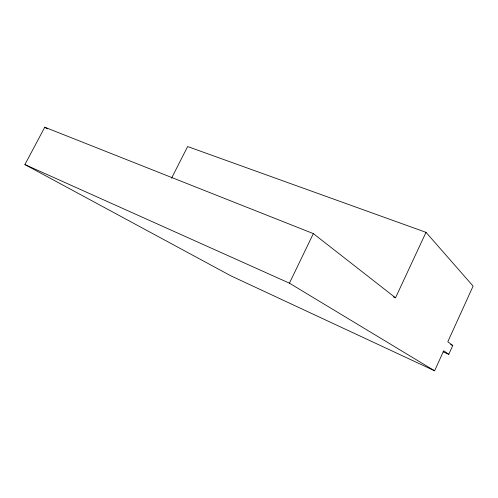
<?xml version="1.0" encoding="UTF-8"?>
<svg xmlns="http://www.w3.org/2000/svg" width="498" height="498" viewBox="0 0 498 498"><rect width="100%" height="100%" fill="white"/><g stroke="black" fill="none" stroke-linecap="round" stroke-linejoin="round"><path stroke-width="0.75" d="M443.089 351.806L448.766 354.352L452.775 345.512L447.827 341.709L473.1 286.113L426.008 232.342L187.64 146.555L171.53 178.24M426.008 232.342L395.53 297.81L313.342 233.606L44.77 127.214L24.9 164.564L230.891 275.842L434.605 370.786L443.718 350.748L448.766 354.352M434.605 370.786L289.425 283.175L313.342 233.606M393.389 296.901L395.53 297.81M450.64 344.572L452.775 345.512M24.9 164.564L289.425 283.175M44.77 127.214L47.416 128.845"/></g></svg>
